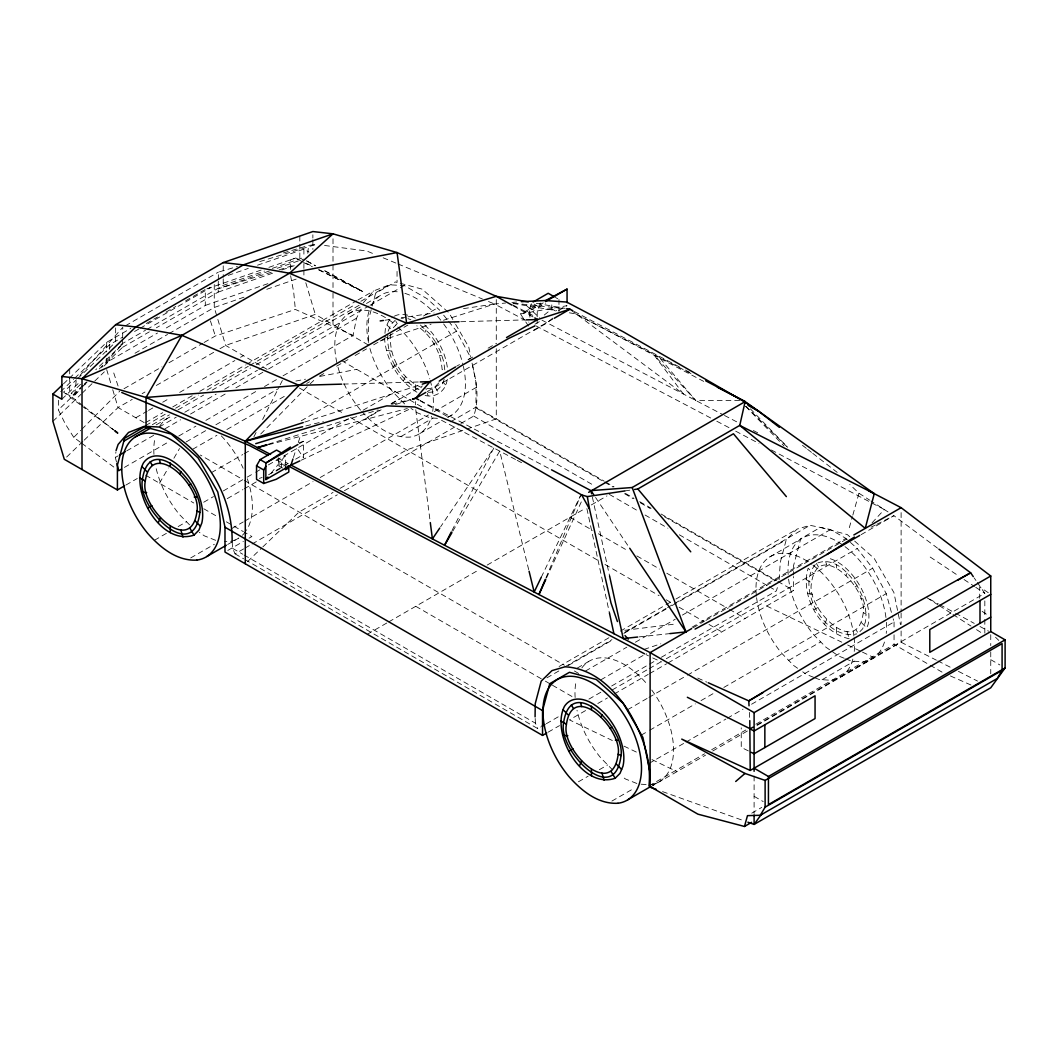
<?xml version="1.0" encoding="UTF-8"?>
<svg xmlns="http://www.w3.org/2000/svg" width="1058" height="1058" viewBox="0 0 1058 1058"><rect width="100%" height="100%" fill="white"/><g stroke="black" fill="none" stroke-linecap="round" stroke-linejoin="round"><path stroke-width="0.75" stroke-dasharray="5 3.75" d="M285.634 465.11L285.713 457.36L284.417 455.271M537.173 318.339L537.094 324.541L533.88 326.406M537.186 316.792L537.239 312.15L538.906 306.939L545.769 302.972M122.649 339.433L122.596 347.302L101.594 367.443M122.662 337.925L122.781 327.319L78.649 376.939M218.292 281.203L218.199 292.101L156.346 327.808M218.305 279.696L218.398 272.118L237.415 266.497M415.41 404.791L415.582 401.498M460.904 423.451L473.693 416.072C479.869 398.747 476.259 380.086 471.881 362.828M384.953 333.363L385.376 328.959L388.326 321.764A44.727 25.828 60 0 1 393.179 316.858M387.731 335.267C386.514 357.326 399.937 380.457 419.854 390.111M390.852 333.64C387.889 355.528 401.498 379.663 422.168 387.744M863.275 612.608C857.522 659.227 807.042 609.329 811.301 584.175C817.067 537.557 867.547 587.468 863.275 612.608L866.092 614.156L865.312 622.342L862.614 628.888L858.197 633.358L856.147 629.946M80.593 384.279L71.27 393.232L74.748 395.242L76.295 379.584M307.772 253.325L308.552 245.496L316.395 244.385L257.226 262.344M116.446 461.87L115.322 457.453L115.917 451.951M779.111 579.718L780.301 562.195L786.266 539.646L797.031 529.119L810.018 525.31L830.57 529.542L845.871 538.377L849.27 541.418M283.068 375.802L353.108 335.373L356.493 318.22L361.135 309.081M849.31 527.704L852.391 516.688M852.827 515.114L858.951 493.253L849.786 484.458M661.369 657.283L776.427 590.853L777.987 585.431M293.41 457.545L296.333 448.499M298.29 442.469L300.234 436.438M529.926 317.281L529.926 307.931L531.738 302.786L538.906 306.939M388.101 331.299L390.799 324.74L395.229 320.27M444.148 379.174C442.495 386.937 435.235 393.748 426.969 392.029L425.871 388.431M545.968 577.827L580.551 495.752M403.429 381.065L405.531 376.304M424.932 332.357L425.99 329.964M824.592 624.22L826.695 619.459M846.096 575.512L847.154 573.132M546.444 578.078L582.045 500.262M541.286 577.232L580.472 495.713M253.867 436.848L256.062 432.51M262.635 419.497L279.444 386.249M280.172 384.808L282.367 380.47M452.004 530.521L493.835 447.984L440.657 526.712M159.493 483.202L168.301 467.953M173.909 458.246L179.503 448.539M452.771 531.209L499.72 451.105L528.683 569.627M270.993 473.296L287.379 453.181M363.185 302.958L373.619 290.95L389.37 284.827L404.249 285.528L427.141 298.753L439.731 310.245M872.057 522.85L884.316 509.546L891.153 513.923M74.748 395.242L80.487 389.093M84.918 384.345L87.126 381.978M99.32 368.911L122.596 343.982L95.762 369.731M260.744 433.978L308.962 384.953M393.285 327.729L397.266 323.695L399.911 322.743M427.141 388.511L429.707 388.67L434.983 386.792L438.964 382.745M425.104 395.441C435.023 398.192 444.982 391.473 446.873 381.515A44.727 25.828 60 0 0 447.402 378.698M815.282 564.549C795.378 588.632 825.65 641.241 856.729 633.887M80.368 442.257L73.756 437.351L80.659 430.421M81.81 429.27L119.752 391.182M63.427 383.935L68.096 379.425M69.273 378.301L106.686 342.303L130.742 328.416M61.867 399.236L80.302 381.502M52.9 421.349L80.963 394.343M82.127 393.219L104.345 371.834M66.641 457.043L83.013 441.292M84.177 440.168L118.086 407.542L132.237 399.369M247.625 561.534L261.657 548.031M262.834 546.907L299.07 512.032L333.045 492.42M60.703 391.645L73.544 379.333M74.708 378.209L109.701 344.63L122.358 337.33M80.342 404.778L63.559 392.095L76.388 379.782M77.565 378.671L114.886 342.845M82.934 385.35L71.27 396.552L63.559 392.095M84.098 384.239L86.425 381.991M73.756 437.351L65.345 424.02L58.375 409.869L80.977 388.18M82.14 387.056L86.849 382.546M104.041 366.042L109.701 360.619L157.51 333.019M310.1 383.882L315.826 378.513M544.275 315.046L551.8 308.87L551.8 302.866M552.699 318.154L546.431 323.298L533.88 330.546L531.486 329.157M861.106 534.674L893.891 515.669L937.56 548.176M125.466 325.771L218.398 272.118M146.255 323.523L157.51 317.03M165.947 312.163L175.787 306.476M185.626 300.803L205.305 289.429L205.305 305.418L164.532 328.959M134.578 331.485L138.796 329.051M140.198 328.231L210.502 287.644L206.601 288.993M120.863 344.472L145.528 330.228M146.943 329.408L223.225 285.369L264.579 271.046M122.596 347.302L149.31 331.868M134.988 353.24L167.548 334.447M168.963 333.627L214.258 307.481L245.165 296.769M123.971 388.736L161.94 366.822M168.963 362.762L202.713 343.281M204.115 342.475L215.369 335.981L295.341 309.425L353.108 335.373M142.142 393.642L144.972 392.015M156.306 385.469L214.338 351.97M219.998 348.704L225.658 345.437L315.297 314.385L368.409 345.04M135.794 417.765L147.115 411.218M148.53 410.411L152.775 407.952M162.694 402.238L169.769 398.152M179.675 392.425L234.876 360.553M240.536 357.287L243.366 355.66M145.647 422.578L162.747 412.699M172.719 406.946L192.675 395.428M199.79 391.315L245.39 364.984M246.818 364.164L356.52 300.829M357.948 299.996L373.619 290.95M145.726 425.488L165.67 413.969M175.641 408.216L198.441 395.057M206.984 390.124L248.313 366.266M249.728 365.433L355.171 304.572M360.871 301.279L389.37 284.827M152.312 424.708L169.399 414.842M177.956 409.896L203.599 395.097M212.155 390.164L250.627 367.946M256.314 364.653L361.757 303.778M156.2 424.866L167.336 418.426M348.346 313.922L360.884 306.688M366.452 303.474L380.377 295.433M159.176 427.022L176.276 417.156M184.819 412.223L216.163 394.118M224.719 389.185L257.491 370.26M258.919 369.44L368.62 306.106M370.049 305.273L404.249 285.528M115.322 457.453L118.165 455.826M126.669 450.906L153.622 435.341M164.969 428.794L180.574 419.788M190.506 414.048L227.391 392.756M235.908 387.836L262.86 372.271M268.534 369.004L356.493 318.22M124.421 467.398L168.738 441.821M178.736 436.041L195.889 426.149M205.887 420.37L258.774 389.833M264.5 386.54L277.355 379.108M186.155 441.94L207.394 429.68M215.885 424.774L278.161 388.815M125.902 485.053L137.236 478.52M192.688 449.266L216.916 435.288M226.888 429.522L285.303 395.798M306.675 383.459L309.531 381.819M319.503 376.053L326.631 371.94M336.603 366.187L348.003 359.601M355.118 355.488L366.518 348.915M373.646 344.802L407.846 325.057M423.517 316.011L437.761 307.785M211.415 472.648L242.758 454.556M244.186 453.723L251.315 449.61M301.173 420.82L456.487 331.154L470.876 357.988L468.033 359.627M299.335 443.686L303.514 441.279L303.514 457.836L297.245 448.42M528.524 326.076L520.457 313.962L529.423 310.854L543.362 302.8M203.691 502.246L213.504 496.586M223.304 490.925L242.917 479.605L200.359 455.033M247.162 477.158L254.237 473.071M255.652 472.252L259.898 469.805M268.388 464.898L349.074 418.32M363.092 410.226L395.308 391.619M278.413 457.81L278.413 465.613L281.626 463.748L287.604 467.2M154.481 540.241L167.005 533.007M178.154 526.567L186.512 521.739M367.523 417.236L380.047 410.001M391.196 403.574L399.554 398.747M227.232 498.649L242.904 489.603M244.332 488.783L257.147 481.377M268.547 474.791L289.918 462.452M295.618 459.159L381.118 409.803M391.09 404.05L422.433 385.945M456.633 366.213L459.476 364.56M468.31 359.588L473.971 356.321M488.122 348.148L496.612 343.255M276.059 471.114L280.238 468.694M534.991 324.198L540.572 320.971M558.703 310.51L567.062 305.683L520.457 313.962L540.85 303.091M427.168 391.619L552.805 319.093M231.834 528.524L243.234 521.938M244.662 521.118L313.049 481.641M320.177 477.528L428.464 415.001M434.164 411.707L476.907 387.03M190.704 557.936L214.377 544.275M400.969 436.544L433 418.055M227.695 544.473L233.263 541.26M234.651 540.453L238.83 538.033A69.683 40.23 60 0 1 228.832 541.617L224.389 541.339M419.841 433.529L442.125 420.674M447.693 417.447L451.872 415.04M227.814 550.424L243.38 541.445M249.053 538.165L251.883 536.538L244.808 532.452M450.51 421.864L475.981 407.145L604.144 481.139M340.121 488.333L406.642 449.928L465.375 429.574M232.125 541.961L232.707 548.428L235.048 553.85L243.578 548.93M244.993 548.11L250.68 544.83M252.095 544.01L337.33 494.8M344.432 490.7L459.489 424.271M367.338 634.245L387.268 622.739M388.696 621.919L478.679 569.971M487.183 565.065L585.59 508.237M591.29 504.957L606.948 495.911M559.087 666.5L608.958 637.709M620.358 631.123L664.53 605.626M665.945 604.806L671.645 601.513M675.917 599.053L797.031 529.119M564.946 666.804L611.96 639.654M624.789 632.261L666.104 608.403M667.532 607.583L673.232 604.29M674.66 603.47L810.018 525.31M546.893 677.847L559.722 670.441M568.265 665.508L612.437 640.011M623.836 633.425L666.58 608.747M672.28 605.454L786.266 539.646M577.364 668.021L588.499 661.594M769.51 557.077L801.541 538.588M585.497 671.023L626.825 647.179M635.369 642.232L675.269 619.208M682.397 615.095L830.57 529.542M600.799 679.858L646.398 653.54M691.998 627.222L845.871 538.377M693.083 627.778L704.469 621.218M705.898 620.385L849.6 537.424M245.046 559.616L537.795 728.631L540.625 726.991M546.312 723.712L559.1 716.332M588.922 699.113L601.711 691.734M611.656 685.994L657.111 659.742M612.146 690.001L647.76 669.436M649.189 668.616L660.589 662.03M666.289 658.737L857.218 548.507L872.665 568.212L886.26 593.657L892.754 617.264M548.203 732.136L559.523 725.603M585.577 710.566L569.442 719.876L613.64 741.142M597.81 703.504L607.398 697.963M614.262 693.995L648.223 674.382M649.638 673.576L666.633 663.763M668.048 662.943L793.54 590.496L793.54 576.517M627.592 709.706L647.549 698.187M648.964 697.367L686.007 675.983M687.435 675.163L872.665 568.212M641.188 735.151L648.316 731.038M649.744 730.218L695.331 703.887M701.031 700.594L713.859 693.202M723.831 687.435L886.26 593.657M578.435 781.783L588.182 776.162M599.317 769.721L607.676 764.908M788.686 660.39L820.717 641.902M648.977 763.466L684.605 742.901M686.034 742.081L725.92 719.043M727.349 718.223L743.02 709.177M751.564 704.244L894.05 621.972L893.19 618.824M611.881 801.091L634.152 788.236M822.132 679.712L854.163 661.21M648.977 785.909L704.549 753.825M711.677 749.712L745.877 729.967M755.848 724.214L894.05 644.415L942.995 672.676M757.105 724.823L984.826 593.353L976.838 581.781M653.037 785.221L659.994 781.201M841.004 676.697L873.035 658.195M650.115 787.152L705.593 755.134M712.735 751.008L748.469 730.377M757.039 725.431L901.112 642.246L936.383 660.166M751.749 813.179L761.747 807.413M393.007 366.465L397.014 364.23M433.939 343.678L435.962 342.554L440.697 352.036L443.752 361.73L444.929 370.988L442.112 369.454C440.895 352.142 431.452 335.227 416.799 325.785M814.171 609.62L818.178 607.398M855.102 586.833L857.125 585.709L861.86 595.191L864.915 604.898L866.092 614.156M871.091 527.201L875.376 525.046M876.791 524.318L893.891 515.669M301.332 460.19L410.888 408.533M817.847 562.909C834.365 556.852 849.058 573.132 857.125 585.709M380.153 340.98L431.069 324.184M228.171 275.384L248.26 268.415M257.53 265.201L303.897 249.146L309.015 252.095M206.865 288.9L261.683 269.869M268.904 267.343L295.804 258.007L300.181 260.202M272.25 268.388L304.162 257.332M269.393 271.007L218.199 288.781L271.284 272.263M277.143 268.309L303.514 259.144M218.199 292.101L274.048 272.7M281.798 270.002L294.203 265.69M205.305 305.418L267.886 283.676M266.801 289.284L296.174 279.1M299.03 442.826L303.514 441.279M466.922 429.045L496.281 418.875L496.281 348.611M259.316 478.414L262.106 477.475M644.005 649.427L660.814 643.78M304.797 422.049L420.687 384.689M443.5 320.243L494.549 304.03L505.605 303.024M279.087 269.843L294.706 264.976M268.428 444.162L378.129 409.949M395.375 404.566L411.046 399.686M283.372 252.928L308.552 245.496M268.547 444.691L407.343 408.52M305.828 425.951L323.351 421.534M391.857 404.249L410.967 399.421M295.883 381.052L305.484 379.2M319.9 376.423L356.718 369.348M624.828 490.938L631.335 489.96M385.072 320.217L391.605 319.252M401.405 317.797L406.312 317.069M407.952 316.831L434.084 312.97M463.497 308.619L494.549 304.03L528.921 322.148M624.855 630.303L676.313 623.889M639.336 636.863L669.886 633.61M511.927 302.456L516.661 302.019M460.693 321.711L524.556 319.913M343.295 384.094L418.624 381.978M571.082 310.139L683.402 394.012L654.307 355.343L695.542 400.347L739.978 400.532M401.075 318.18L403.363 318.326M439.295 355.528L441.847 355.686M437.43 418.333L430.117 417.87L417.421 412.858L411.02 408.401M860.458 598.683L863.011 598.841M849.23 638.781C820.505 632.274 799.755 596.395 808.153 568.199L813.364 573.515M641.122 784.216L647.046 784.586M513.315 303.183L565.078 308.685M386.54 350.462L391.751 351.097M807.717 593.617L812.914 594.265M324.528 245.456L366.822 251.024L375.722 254.713M513.011 303.434L556.693 310.708M569.336 312.811L575.658 313.869L691.086 373.619M536.313 303.315L565.131 308.354M400.202 283.253L422.195 289.151L449.095 312.996L454.834 322.941M662.533 791.609L744.792 821.087M407.938 318.617L410.914 319.781M844.231 658.248L838.584 656.026L830.914 650.657M845.646 658.803L851.293 661.038L863.037 661.779A69.683 40.23 60 0 0 885.202 639.336M813.615 677.305L806.553 674.515L802.718 671.83M815.017 677.861L819.262 679.527L831.006 680.268A69.683 40.23 60 0 0 853.171 657.838M215.673 540.321L204.379 535.864L199.261 532.293M636.837 783.475L625.543 779.019L621.707 776.334M383.155 257.795L396.512 263.336M397.993 263.958L482.435 299.004M488.492 301.517L494.549 304.03M950.388 675.943L971.099 685.068M652.68 657.931L661.7 661.964M697.738 678.059L706.744 682.093M766.653 606.022L841.798 642.18M847.696 645.01L860.961 651.384M862.429 652.098L874.225 657.772M623.956 746.115L637.22 752.489M651.953 759.578L677.014 771.626M303.514 262.463L312.414 266.828M318.352 269.737L362.841 291.572L322.32 269.433M748.39 750.915L741.248 747.358L741.248 727.838M306.013 263.125L311.832 266.034M319.119 269.684L362.841 291.572L322.743 269.737M937.851 660.906L951.076 667.624M958.429 671.367L977.526 681.074M512.826 304.955L534.687 316.368M541.974 320.164L723.011 414.696M724.452 415.45L737.466 422.235M753.362 430.54L757.7 432.801M277.857 458.233L288.054 463.563M645.869 654.492L648.528 655.881M574.309 311.515L679.434 366.954M685.28 370.036L689.657 372.337M575.658 313.869L703.715 381.396M535.996 325.89L711.002 418.161M716.808 421.229L729.888 428.12M735.694 431.175L758.93 443.434M771.375 449.994L870.575 502.299M871.951 503.026L884.316 509.546L870.959 500.963M420.132 400.532L550.067 469.064M276.773 459.913L286.678 465.136M441.503 420.291L515.722 459.582M517.177 460.349L522.996 463.43M929.678 599.185L938.301 603.867M939.742 604.647L954.118 612.45M955.559 613.23L974.246 623.374M979.986 626.495L988.622 631.19M306.992 261.154L315.588 265.836M306.41 260.731L315.086 265.479M513.408 305.934L533.377 317.149M555.384 297.417L557.778 298.792M551.8 308.87L555.384 310.946M529.926 307.931L537.239 312.15M302.231 261.723L295.804 258.007L290.619 259.805L290.619 269.393M990.751 659.676L999.889 664.953M384.662 336.285L390.283 339.525M805.839 579.44L811.446 582.694M605.573 481.959L614.076 486.878M625.463 493.451L634.006 498.384M639.706 501.677L651.106 508.25M661.078 514.003L776.453 580.617M777.881 581.437L793.54 590.496M476.034 407.938L603.126 481.324M604.554 482.144L613.124 487.09M624.551 493.689L633.12 498.635M640.249 502.748L650.247 508.528M664.53 516.767L775.911 581.08M473.693 416.072L593.644 485.331M609.355 494.39L639.336 511.715M645.049 515.008L667.902 528.193M679.329 534.793L767.857 585.907M769.285 586.74L776.427 590.853M341.522 360.566L425.025 408.785M569.931 517.283L592.718 530.442M598.418 533.735L628.333 551.006M636.876 555.939L659.676 569.098M666.791 573.211L728.049 608.575M729.465 609.395L745.136 618.441M267.119 369.374L225.658 345.437L217.102 316.964M299.414 388.008L344.815 414.22M350.489 417.5L599.304 561.15M604.991 564.443L659.121 595.68M666.249 599.807L673.364 603.92M679.077 607.213L703.305 621.191M709.005 624.485L721.834 631.89M278.413 465.613L283.187 468.377M144.179 422.605L118.086 407.542L111.91 386.977M244.319 480.411L564.417 665.217M574.388 670.984L578.66 673.443M754.103 796.317L763.228 801.58M415.741 606.3L543.944 680.32M545.373 681.14L551.073 684.433M552.488 685.253L572.431 696.759M145.687 475.227L193.799 503.013M203.758 508.753L217.908 516.926M226.399 521.832L243.38 531.632M232.707 548.428L242.705 554.194M244.133 555.027L535.441 723.209L537.795 728.631M235.048 553.85L243.618 558.796M420.026 400.691L449.994 418.055M858.951 493.253L869.623 500.103M926.808 597.611L937.851 604.74M939.24 605.626L951.671 613.627M953.046 614.526L971.006 626.085M976.534 629.642L982.062 633.2M930.207 557.05L958.614 575.922M964.023 579.519L974.484 586.476M975.78 587.335L984.826 593.353M988.291 592.705L979.682 586.939L979.682 598.325M982.141 611.352L988.291 615.478M420.357 325.031L429.879 333.931L435.962 342.554M829.631 649.771L825.795 647.086L813.774 634.826A69.683 40.23 60 0 1 788.276 576.041M416.958 392.227C398.284 380.761 386.011 359.72 384.504 337.938M797.6 668.259L793.765 665.575L781.756 653.315A69.683 40.23 60 0 1 756.589 597.691M81.691 443.236L114.74 467.755M81.625 405.756L113.907 430.143M802.48 445.352L806.341 448.367M807.624 449.359L811.486 452.361M812.769 453.366L837.209 472.384M82.894 405.677L71.27 396.552L71.27 393.232M84.19 406.695L115.19 431.042M849.772 536.763L847.326 534.594L820.439 527.387L800.747 538.76L793.54 565.646L793.54 574.957M854.666 541.101L874.225 558.439L893.904 592.533L900.464 624.551M850.407 542.423L857.218 548.507M526.672 305.709L539.62 317.942M995.525 637.247L998.805 640.421M745.784 406.232L787.602 447.336M861.476 622.633L866.7 627.949L868.049 624.67A44.727 25.828 60 0 0 828.308 558.188M386.977 325.044L391.328 329.474M442.932 382.136L445.524 384.795M404.619 403.931L392.611 391.672A69.683 40.23 60 0 1 368.872 344.128M361.743 411.337C373.937 425.171 390.415 438.157 409.843 437.113A69.683 40.23 60 0 0 431.611 416.23M612.754 770.079L600.732 757.832A69.683 40.23 60 0 1 577.007 710.275M189.554 524.847L179.569 514.664A69.683 40.23 60 0 1 155.83 467.12M750.386 408.864L787.655 447.296M745.625 406.351L784.031 445.973M660.192 358.45L695.542 400.347M443.672 315.165L447.613 320.085M448.605 321.315L456.487 331.154M974.18 577.933L975.952 580.498M595.561 497.485L628.769 546.854M434.983 386.792L439.07 393.616M816.392 563.425L818.429 566.85M395.904 321.407L397.266 323.695M455.654 324.356L468.773 347.09L470.744 356.691M210.397 320.852L215.369 335.981M113.761 372.971L119.276 389.714M825.676 561.547L826.774 565.157M847.035 631.586L848.86 637.59M427.326 393.232L428.067 395.626M305.802 282.751L315.297 314.385M216.626 315.39L214.258 307.481L214.258 281.798M106.686 369.586L111.434 385.403M592.361 497.048L609.553 575.856M586.873 508.607L609.408 612.846M472.053 363.106L475.981 382.308L475.981 407.145M290.619 275.781L293.701 292.18L295.341 309.425M415.754 409.711L430.09 520.933M535.176 718.448L535.441 723.209M749.368 712.378L749.712 718.937M990.751 634.694L990.751 645.618M990.751 651.873L990.751 673.734M984.826 600.891L984.826 617.806M984.826 619.353L984.826 634.985M901.112 512.614L901.112 611.299M901.112 612.952L901.112 624.458M901.112 630.978L901.112 642.246M894.05 621.972L894.05 628.386M894.05 634.8L894.05 644.415M836.534 564.694L836.534 567.961M836.534 627.791L836.534 634.271M754.103 776.003L754.103 813.483M558.968 299.493L558.968 311.515M529.423 310.854L529.423 316.871M496.281 299.586L496.281 342.078M415.371 384.636L415.371 391.116M397.054 271.403L397.054 282.407L395.308 281.944L375.616 293.304L368.409 320.204L368.409 341.932M333.006 238.777L333.006 291.598M333.006 293.238L333.006 324.608M312.864 234.797L312.864 238.05M312.864 239.677L312.864 249.437M303.897 249.146L303.897 257.173M303.897 263.587L303.897 268.401M303.897 270.015L303.897 276.429M299.824 236.066L299.824 242.573M299.824 244.2L299.824 258.84M281.626 463.748L281.626 467.887M223.225 265.849L223.225 277.236M223.225 278.862L223.225 285.369M115.653 327.954L115.653 342.594M109.701 344.63L109.701 349.431M109.701 357.419L109.701 360.619M106.686 342.303L106.686 351.93M106.686 358.358L106.686 366.372M69.696 368.925L69.696 375.431M69.696 377.058L69.696 391.698M58.375 400.281L58.375 409.869M788.17 574.481A69.683 40.23 60 0 1 843.729 545.703M845.011 546.655A69.683 40.23 60 0 1 886.3 620.755M886.419 622.302A69.683 40.23 60 0 1 886.22 633.411M756.404 596.104A69.683 40.23 60 0 1 811.698 564.192M812.98 565.144A69.683 40.23 60 0 1 853.938 636.083M854.123 637.67A69.683 40.23 60 0 1 854.19 651.913M575.129 697.486A69.683 40.23 60 0 1 576.332 680.453M581.847 667.929A69.683 40.23 60 0 1 647.76 684.962M651.768 690.067A69.683 40.23 60 0 1 651.543 784.533M394.343 316.183A44.727 25.828 60 0 1 415.291 318.246M424.642 324.991A44.727 25.828 60 0 1 447.693 371.146M153.952 454.318A69.683 40.23 60 0 1 155.169 437.285M159.771 426.083A69.683 40.23 60 0 1 171.356 416.376M221.294 435.87A69.683 40.23 60 0 1 243.168 468.271M247.347 478.798A69.683 40.23 60 0 1 246.395 530.389M245.482 531.698A69.683 40.23 60 0 1 242.401 535.242M368.528 342.501A69.683 40.23 60 0 1 369.057 311.211M371.384 305.564A69.683 40.23 60 0 1 400.598 292.272M404.883 293.344A69.683 40.23 60 0 1 433.225 311.753M437.562 316.382A69.683 40.23 60 0 1 442.654 322.597M443.633 323.92A69.683 40.23 60 0 1 463.034 364.865M463.378 366.346A69.683 40.23 60 0 1 446.41 417.606M360.58 410.16A69.683 40.23 60 0 1 337.568 365.592M336.841 362.616A69.683 40.23 60 0 1 395.599 325.044M397.848 327.028A69.683 40.23 60 0 1 429.799 378.857M430.222 380.364A69.683 40.23 60 0 1 432.603 411.787"/><path stroke-width="1.5" d="M285.607 466.657L285.581 469.752L288.808 467.887L288.808 472.027L276.257 479.274L263.707 483.493L256.539 479.353L256.539 465.824L260.123 459.608L276.601 450.086L282.579 453.538M197.039 510.948C191.273 557.566 140.807 507.655 145.065 482.514C150.831 435.896 201.298 485.794 197.039 510.948L199.856 512.482C193.416 565.091 137.937 508.303 142.248 480.967C148.689 428.371 204.168 485.146 199.856 512.482M618.203 754.103C612.45 800.721 561.97 750.81 566.228 725.669C571.994 679.051 622.474 728.962 618.203 754.103L621.02 755.637C614.579 808.246 559.113 751.471 563.411 724.122C569.865 671.526 625.331 728.301 621.02 755.637M717.377 387.228L745.136 401.604L874.252 493.65L865.259 528.378L739.754 425.409L745.136 401.604L705.712 380.814M546.788 732.956L542.542 735.403L542.542 710.566L549.75 683.666L569.442 672.306L596.328 679.5L623.228 703.358L642.907 737.452L650.115 772.671M535.084 716.874L535.229 703.689L541.193 681.14L551.959 670.613L564.946 666.804C592.361 668.087 613.309 687.951 627.592 709.706C641.677 732.48 651.728 758.745 648.977 785.909L697.923 814.171L744.488 826.457L747.477 815.652L760.318 815.268L997.284 678.456L1002.085 670.349L1002.085 643.595L765.119 780.407L744.977 773.451L681.736 739.106L750.215 770.436L753.071 768.782M744.739 403.032L745.136 401.604L588.671 492.34M292.921 459.053L290.963 465.084L265.862 479.578L265.862 463.007L290.461 447.045M116.063 450.576L118.112 444.453L128.547 432.444L144.298 426.308L159.176 427.022C202.938 446.846 232.892 494.06 232.125 541.961M545.32 579.334L538.919 594.543L545.769 579.572M158.356 522.546L160.459 517.785M179.86 473.839L180.918 471.458M579.519 765.714L581.622 760.953M601.023 716.993L602.081 714.613M541.286 577.232L534.171 592.057L529.079 571.241M451.263 532.002L444.545 545.267L451.951 532.61M146.057 427.326L146.057 397.464L181.91 335.36L289.482 273.255L333.006 233.831L397.054 252.558L496.281 296.319L511.979 305.127M263.707 483.493L263.707 469.964L265.849 466.234M760.318 815.268L765.119 807.161L1002.085 670.349M439.744 528.074L432.405 538.932L430.302 522.573M761.747 813.84L754.103 824.42L747.887 822.198M1005.1 639.852L768.439 776.479L754.103 768.201L990.751 631.573L1005.1 639.852L1005.1 667.955L990.751 687.793L754.103 824.42L754.103 815.057M265.862 479.578L267.912 477.065M412.607 399.197L415.741 398.218L430.09 381.66L455.562 366.941M528.312 301.914L496.281 296.319L406.642 323.232L299.07 385.337L245.284 441.239L245.284 563.782M193.998 535.11L198.851 530.203L201.814 523.009A44.727 25.828 60 0 0 182.386 469.17A44.727 25.828 60 0 0 143.253 463.259C129.288 490.687 160.816 546.497 193.998 535.11L189.911 528.273M615.161 778.265L620.014 773.358L622.977 766.164A44.727 25.828 60 0 0 603.549 712.338A44.727 25.828 60 0 0 564.43 706.413C550.464 733.842 581.979 789.652 615.161 778.265L611.074 771.427M62.25 385.059L52.9 394.052L61.867 399.236L61.867 376.463L115.653 324.7L223.225 262.596L312.864 231.543L333.006 233.831L243.366 264.884L135.794 326.988L82.008 378.738L82.008 469.514M735.707 781.478L744.977 773.451M439.229 381.131L460.243 366.385L508.567 338.494L534.832 325.943M695.08 629.087L731.276 609.686L826.88 554.485L854.388 537.067M826.88 554.485L859.678 535.493M123.812 441.16L148.027 427.181M135.305 436.928L150.633 428.08M119.58 455.006L125.254 451.726M121.564 469.051L118.708 470.704L116.83 463.351M52.9 394.052L52.9 421.349L64.3 459.291L117.412 489.96L124.487 485.873M533.113 302.006L548.216 293.278L554.194 296.729M265.862 463.007L297.946 444.492M546.153 301.199L567.062 289.112L567.062 302.667M506.517 337.528L537.662 319.556L569.931 309.201L572.854 310.735M412.567 399.025L415.741 398.218L425.739 392.452M554.233 318.26L569.931 309.201L566.731 308.645M206.799 556.534L226.293 545.28M551.535 469.831L590.946 490.621L632.181 487.513L739.754 425.409L874.252 493.65M634.588 489.47L637.842 488.968L733.445 433.78L786.372 496.612M691.668 628.611L650.115 652.588L290.963 465.084L299.85 460.891M853.872 534.951L901.112 507.681L990.751 576.002L990.751 631.573M542.053 726.172L544.896 724.532M762.818 692.778L748.786 700.872L708.238 682.754M958.006 580.075L970.636 572.788L973.294 576.65M656.317 789.387L650.115 787.152L650.115 652.588L754.103 712.629L990.751 576.002M752.979 727.203L750.215 728.803L687.343 697.275M627.963 799.689L650.247 786.821M990.751 594.358L929.797 629.55L929.797 652.323L990.751 617.131M1005.1 667.955L768.439 804.596L768.439 776.479M744.488 826.457L751.63 822.33M147.935 507.946L151.942 505.724M188.866 485.172L190.89 484.048M569.098 751.114L573.105 748.879M610.03 728.327L612.053 727.203M545.214 300.763L567.062 289.112M61.867 376.463L82.008 378.738L181.91 335.36L299.07 385.337L341.655 384.147M303.236 422.552L245.284 441.239L146.057 397.464L82.008 378.738M422.261 384.186L430.09 381.66L420.264 381.938M266.867 444.651L257.464 447.587L266.96 445.114M255.745 443.659L343.863 416.852L386.778 405.875L414.855 406.986L461.169 425.342L581.662 494.906L587.309 496.599L624.828 490.938M302.641 426.758L245.284 441.239L270.57 454.437M223.225 262.596L243.366 264.884L289.482 273.255L397.054 252.558L406.642 323.232L459.053 321.764M380.166 320.931L383.432 320.455M637.723 637.022L623.255 638.569L609.553 575.856M669.886 633.61L685.968 631.89L632.181 487.513M146.057 397.464L299.07 385.337M521.409 301.662L545.333 300.538L566.638 302.046L623.241 331.776L743.734 401.339L758.758 411.324L779.336 427.339M526.196 319.873L537.662 319.556L534.806 317.942M194.222 497.009L196.775 497.181M615.386 740.177L617.938 740.335M115.653 324.7L135.794 326.988L181.91 335.36M141.468 491.957L146.678 492.592M562.644 735.112L567.842 735.746M121.749 392.505L249.476 445.524L268.282 455.429M289.482 273.255L406.642 323.232M751.246 729.57L754.103 730.985L815.057 695.794L815.057 718.567L754.103 753.759L751.246 752.331M868.922 490.872L901.112 507.681M644.547 653.804L288.093 465.877M415.741 398.218L418.664 399.752M748.006 405.346L758.758 411.324M260.123 459.608L266.1 463.06M256.539 465.824L263.707 469.964M139.603 477.78L145.21 481.02M560.766 720.934L566.374 724.175M117.412 489.96L117.412 465.11L124.619 438.224L144.311 426.85L171.198 434.058L198.097 457.902L217.776 492.01L224.984 527.215L542.542 710.566M542.542 735.403L224.984 552.064L224.984 527.215M938.882 549.155L970.636 572.788L908.306 607.094L812.703 662.295L748.786 700.872L749.038 705.805M115.19 431.109L117.769 433.066L115.19 431.042M563.081 709.693L568.291 715.01M616.417 764.127L621.628 769.444M141.917 466.538L147.128 471.855M195.241 520.959L200.465 526.289M625.014 635.58L628.307 639.151M637.842 488.968L690.755 551.813M593.723 494.734L590.946 490.621L591.647 493.835M629.695 548.229L685.968 631.89M571.32 704.919L573.357 708.344M150.157 461.764L152.193 465.176M581.662 494.906L589.504 509.043L610.995 602.994L617.422 621.549M580.604 703.041L581.702 706.638M601.962 773.081L604.158 780.275M159.427 459.886L160.538 463.483M180.799 529.913L182.994 537.12M609.408 612.846L613.918 633.689M587.309 496.599L589.504 509.043M749.791 720.591L750.215 770.436M979.999 600.56L979.999 623.334M765.119 780.407L765.119 807.161M764.855 724.77L764.855 747.543M754.103 712.629L754.103 771.322M591.462 706.189L591.462 709.455M591.462 769.285L591.462 775.765M170.298 463.034L170.298 466.3M170.298 526.117L170.298 532.61M196.801 560.105C176.739 561.203 160.062 547.356 147.538 533.166A69.683 40.23 60 0 1 132.488 439.044A69.683 40.23 60 0 1 207.963 480.332A69.683 40.23 60 0 1 196.801 560.105M617.965 803.26C597.902 804.358 581.226 790.511 568.715 776.321A69.683 40.23 60 0 1 553.651 682.198A69.683 40.23 60 0 1 629.126 723.487A69.683 40.23 60 0 1 617.965 803.26"/></g></svg>
